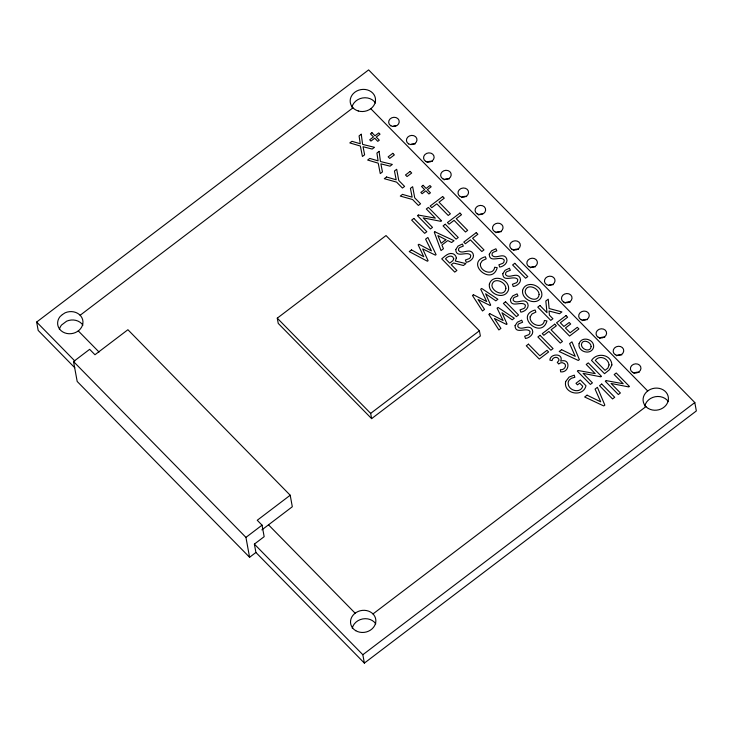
<?xml version="1.0" encoding="UTF-8"?>
<svg xmlns="http://www.w3.org/2000/svg" width="733" height="733" viewBox="0 0 733 733"><rect width="100%" height="100%" fill="white"/><g stroke="black" fill="none" stroke-linecap="round" stroke-linejoin="round"><path stroke-width="1.1" d="M557.401 362.386L558.967 360.315L558.858 359.289C557.511 355.807 552.279 357.292 552.031 360.609L549.86 360.114C550.245 353.095 564.043 353.196 560.681 361.149C570.86 357.796 569.862 372.877 560.681 371.878L560.351 369.698C564.648 370.596 568.212 364.081 562.678 362.817A3.729 3.225 -10.4 0 0 560.388 362.982L558.913 363.797M74.766 367.737L38.189 330.436L36.65 322.053L368.626 69.901L694.811 402.564L696.35 410.947L364.374 663.099L255.909 552.48L254.378 544.106L264.164 536.675L262.048 525.158L257.246 520.265L290.204 495.233L127.908 329.722L94.96 354.745L89.646 349.329L73.538 361.561L77.185 381.453L249.586 557.282L255.909 552.48M80.144 315.263L352.958 107.833M277.276 318.159L386.025 235.559L479.4 330.785L480.362 336.016L371.613 418.625L278.238 323.4L277.276 318.159L370.651 413.385L371.613 418.625M370.651 413.385L479.4 330.785M249.586 557.282L245.94 537.39L262.048 525.158M261.855 529.886L292.311 506.75L290.204 495.233M645.929 406.623L372.996 613.933M364.374 663.099L362.835 654.725L694.811 402.564M78.275 330.904L99.028 352.014M370.797 108.722L647.706 390.973M557.3 362.459L558.738 363.925M268.507 524.828L355.148 613.191M36.65 322.053L74.812 360.975M254.378 544.106L362.835 654.725M73.538 361.561L245.94 537.39M444.116 179.878A5.305 4.59 -10.4 0 1 449.329 178.889M427.037 162.451A5.305 4.59 -10.4 0 1 432.25 161.471M411.057 144.282A5.305 4.59 -10.4 0 1 415.107 143.989M393.309 126.177A5.305 4.59 -10.4 0 1 396.012 125.673M478.539 214.989A5.305 4.59 -10.4 0 1 482.415 213.789M495.957 232.746A5.305 4.59 -10.4 0 1 501.17 231.765M461.46 197.571A5.305 4.59 -10.4 0 1 466.674 196.581M351.941 107.247A12.736 11.022 -10.4 0 1 362.441 97.984A12.736 11.022 -10.4 0 1 375.498 103.005M644.811 406.064A12.736 11.022 -10.4 0 1 655.229 396.727A12.736 11.022 -10.4 0 1 668.34 401.638M352.261 628.282A12.736 11.022 -10.4 0 1 362.67 618.936A12.736 11.022 -10.4 0 1 375.782 623.847M59.373 329.502A12.736 11.022 -10.4 0 1 61.563 325.012L66.657 321.173A12.736 11.022 -10.4 0 1 82.921 325.186M582.158 320.66A5.305 4.59 -10.4 0 1 587.371 319.68M633.862 373.399A5.305 4.59 -10.4 0 1 639.084 372.419M616.655 355.844A5.305 4.59 -10.4 0 1 621.868 354.864M599.502 338.353A5.305 4.59 -10.4 0 1 604.725 337.372M564.941 303.105A5.305 4.59 -10.4 0 1 570.164 302.124M549.109 285.064A5.305 4.59 -10.4 0 1 553.149 284.771M530.316 267.792A5.305 4.59 -10.4 0 1 535.53 266.812M513.237 250.374A5.305 4.59 -10.4 0 1 518.451 249.385M480.436 263.578C479.272 271.448 493.419 276.423 494.683 267.215L497.231 267.692C491.706 286.823 464.502 262.588 485.374 256.761L486.171 258.859L482.277 260.71L480.436 263.578M530.161 316.821C528.997 324.692 543.144 329.667 544.408 320.458L546.955 320.935C541.43 340.066 514.227 315.831 535.099 310.004L535.896 312.102L532.002 313.953L530.161 316.821M591.137 346.544C590.56 352.71 581.526 349.696 581.425 344.657C582.066 338.536 590.972 341.551 591.137 346.544M455.779 249.504C455.917 258.886 467.324 250.42 470.769 255.322L470.366 257.53L469.367 258.547L465.382 260.05L466.225 262.322C470.1 261.8 475.057 257.888 473.032 253.618C469.725 247.305 462.001 255.203 458.491 250.374L458.748 248.45L459.609 247.571L463.311 246.068L462.404 244.007L458.043 246.068L455.779 249.504M489.278 254.259C489.415 263.642 500.822 255.176 504.267 260.078L503.864 262.286L502.865 263.303L498.889 264.805L499.732 267.078C503.598 266.555 508.555 262.643 506.53 258.373C503.232 252.06 495.499 259.958 491.999 255.13L492.246 253.206L493.107 252.326L496.809 250.823L495.902 248.762L491.541 250.823L489.278 254.259M502.801 273.73C502.948 283.112 514.355 274.646 517.8 279.548L517.397 281.756L516.399 282.773L512.413 284.285L513.256 286.548C517.131 286.026 522.079 282.113 520.063 277.844C516.756 271.531 509.032 279.429 505.523 274.6L505.779 272.676L506.64 271.796L510.342 270.294L509.435 268.232L505.074 270.303L502.801 273.73M505.889 288.307C504.927 297.167 492.539 292.174 491.907 285.522C492.833 276.698 505.541 281.27 505.889 288.307M510.425 299.357C510.571 308.74 521.969 300.273 525.414 305.175L525.02 307.384L524.022 308.401L520.036 309.912L520.879 312.176C524.746 311.653 529.702 307.741 527.687 303.471C524.379 297.158 516.646 305.056 513.146 300.228L513.402 298.304L514.254 297.424L517.956 295.921L517.058 293.86L512.697 295.93L510.425 299.357M515.061 325.681C515.207 335.063 526.606 326.597 530.051 331.499L529.657 333.707L528.658 334.724L524.672 336.236L525.515 338.499C529.382 337.977 534.339 334.065 532.323 329.795C529.015 323.482 521.291 331.38 517.782 326.551L518.039 324.627L518.891 323.748L522.602 322.245L521.694 320.184L517.333 322.245L515.061 325.681M539.121 294.483C538.159 303.343 525.781 298.349 525.14 291.697C526.065 282.874 538.773 287.446 539.121 294.483M489.369 284.111C487.931 294.263 504.909 300.704 508.537 289.773C510.241 279.438 492.86 272.997 489.369 284.111M522.602 290.286C521.163 300.438 538.141 306.88 541.769 295.949C543.474 285.613 526.092 279.172 522.602 290.286M609.068 364.906L607.886 368.131L605.009 370.321L595.297 360.407C599.53 354.534 608.445 358.41 609.068 364.906M453.736 258.795L452.884 260.673L449.723 263.138L445.499 258.831C447.405 256.092 452.902 254.342 453.736 258.795M456.302 258.108L455.33 261.012L465.913 263.614L463.43 265.502L453.617 263.028L451.235 264.677L456.897 270.459L454.735 272.108L441.742 258.85C444.885 256.376 448.559 252.225 453.031 253.774A6.661 5.763 -10.4 0 1 455.944 256.523L456.302 258.108M579.088 343.667C577.412 351.794 590.88 355.771 593.538 347.552C595.114 339.471 581.736 335.402 579.088 343.667M565.665 381.554C563.026 393.731 583.047 397.9 586.006 385.76L580.344 379.987L575.982 383.304L577.485 384.843L579.684 383.176L582.726 386.273C580.454 394.061 568.13 390.652 568.148 383.194A6.001 5.195 -10.4 0 1 569.55 379.731L571.493 378.21L574.837 377.321L574.269 375.14L569.11 377.064L565.665 381.554M611.899 364.952L609.471 369.734L604.523 373.683L591.531 360.425C597.029 351.913 611.459 354.406 611.899 364.952M62.369 314.594L60.024 316.638A12.736 11.022 -10.4 0 0 66.795 333.469A12.736 11.022 -10.4 0 0 82.939 321.329A12.736 11.022 -10.4 0 0 65.127 312.799L62.369 314.594M361.25 134.249L359.078 135.898L360.251 143.75L351.95 141.313L349.806 142.926L360.37 146.041L362.432 156.477L364.622 154.81L363.046 146.728L372.199 149.056L374.499 147.315L362.615 144.401L361.25 134.249M371.952 132.682L370.422 133.846L373.464 136.952L369.698 139.811L370.944 141.084L374.719 138.225L377.779 141.35L379.3 140.186L376.24 137.062L380.024 134.194L378.769 132.92L374.994 135.788L371.952 132.682M379.089 151.364L376.918 153.023L378.091 160.866L369.789 158.429L367.645 160.041L378.21 163.166L380.271 173.593L382.461 171.934L380.885 163.853L390.038 166.171L392.338 164.43L380.454 161.526L379.089 151.364M392.796 153.334L388.16 156.853L389.709 158.438L394.345 154.92L392.796 153.334M386.548 176.992L384.312 178.687L396.599 182.123L402.426 188.06L404.589 186.411L398.77 180.483L396.681 169.296L394.455 170.991L396.177 179.777L386.548 176.992M410.132 171.449L405.496 174.967L407.053 176.552L411.689 173.034L410.132 171.449M402.509 194.382L400.282 196.078L412.569 199.513L418.387 205.451L420.559 203.801L414.731 197.864L412.652 186.686L410.416 188.372L412.138 197.168L402.509 194.382M423.097 185.312L421.567 186.475L424.609 189.572L420.843 192.44L422.098 193.714L425.864 190.855L428.924 193.97L430.454 192.816L427.394 189.691L431.169 186.823L429.923 185.541L426.139 188.418L423.097 185.312M413.833 218.452L411.671 220.102L424.664 233.351L426.835 231.71L413.833 218.452M418.332 215.044L417.462 215.694L430.463 228.953L432.516 227.386L423.198 217.884L440.89 221.348L441.541 220.853L428.374 207.412L426.313 208.978L435.301 218.141L418.332 215.044M442.677 196.545L430.189 206.037L431.783 207.659L436.831 203.829L448.229 215.456L450.401 213.807L439.003 202.18L444.271 198.176L442.677 196.545M434.871 231.802L434.303 232.242L441.028 250.567L443.456 248.725L441.889 245.042L447.79 240.561L451.62 242.522L454.029 240.699L434.871 231.802M411.488 249.88L409.234 251.593L427.412 261.232L428.09 260.71L422.666 248.89L435.402 255.157L436.089 254.635L427.852 237.455L425.598 239.16L431.416 250.86L418.919 244.236L418.158 244.813L423.747 256.724L411.488 249.88M445.243 224.243L443.08 225.883L456.073 239.141L458.244 237.492L445.243 224.243M459.93 213.083L447.442 222.575L449.036 224.197L454.084 220.367L465.482 231.994L467.654 230.345L456.247 218.718L461.524 214.714L459.93 213.083M445.866 239.7L441.156 243.274L437.894 235.568L445.866 239.7M476.267 232.627L463.778 242.11L465.373 243.741L470.421 239.902L481.819 251.529L483.991 249.889L472.593 238.262L477.861 234.258L476.267 232.627M473.436 294.73L472.446 295.472L482.479 310.984L484.531 309.418L478.026 299.513L490.12 305.496L490.661 305.084L485.603 293.759L495.829 300.842L497.89 299.275L481.673 288.463L480.701 289.205L486.694 301.529L473.436 294.73M514.786 263.321L512.614 264.961L525.616 278.219L527.778 276.57L514.786 263.321M489.827 313.687L488.838 314.439L498.871 329.951L500.923 328.384L494.418 318.47L506.512 324.462L507.053 324.05L501.995 312.725L512.22 319.808L514.282 318.241L498.064 307.429L497.093 308.172L503.085 320.495L489.827 313.687M505.559 301.739L503.397 303.389L516.389 316.638L518.561 314.998L505.559 301.739M539.928 305.478L537.765 307.127L550.758 320.376L552.929 318.736L549.402 315.144L549.054 311.03L559.508 313.733L561.899 311.919L549.127 308.52L548.238 299.174L545.819 301.006L547.001 312.689L539.928 305.478M528.438 344.153L526.276 345.793L539.268 359.051L548.605 351.959L547.01 350.328L539.845 355.78L528.438 344.153M540.047 335.329L537.885 336.978L550.886 350.227L553.048 348.587L540.047 335.329M554.734 324.178L542.246 333.662L543.849 335.293L548.889 331.453L560.296 343.081L562.458 341.441L551.06 329.813L556.338 325.809L554.734 324.178M566.032 315.593L556.558 322.795L569.55 336.053L578.914 328.943L577.311 327.312L570.118 332.773L565.436 327.999L570.677 324.013L569.175 322.483L563.934 326.46L560.324 322.777L567.626 317.224L566.032 315.593M561.597 349.696L559.197 351.519L578.282 360.462L579.372 359.637L571.942 341.835L569.614 343.603L575.258 356.357L561.597 349.696M578.245 370.522L577.375 371.182L590.367 384.431L592.429 382.873L583.101 373.363L600.803 376.826L601.454 376.331L588.278 362.89L586.226 364.457L595.205 373.619L578.245 370.522M587.06 395.169L584.659 396.993L603.745 405.945L604.835 405.111L597.404 387.317L595.077 389.086L600.721 401.831L587.06 395.169M601.711 384.037L599.548 385.686L612.541 398.935L614.712 397.295L601.711 384.037M606.209 380.629L605.339 381.288L618.34 394.537L620.393 392.98L611.075 383.469L628.777 386.932L629.427 386.438L616.251 372.996L614.19 374.563L623.178 383.726L606.209 380.629M477.275 213.908A5.305 4.59 -10.4 0 0 485.613 210.243A5.305 4.59 -10.4 0 0 478.173 205.918A5.305 4.59 -10.4 0 0 477.275 213.908M494.683 231.665A5.305 4.59 -10.4 0 0 503.03 228.009A5.305 4.59 -10.4 0 0 495.59 223.684A5.305 4.59 -10.4 0 0 494.683 231.665M460.196 196.49A5.305 4.59 -10.4 0 0 468.534 192.825A5.305 4.59 -10.4 0 0 461.094 188.5A5.305 4.59 -10.4 0 0 460.196 196.49M442.842 178.797A5.305 4.59 -10.4 0 0 451.189 175.132A5.305 4.59 -10.4 0 0 443.749 170.807A5.305 4.59 -10.4 0 0 442.842 178.797M425.763 161.379A5.305 4.59 -10.4 0 0 434.11 157.714A5.305 4.59 -10.4 0 0 426.67 153.389A5.305 4.59 -10.4 0 0 425.763 161.379M408.62 143.888A5.305 4.59 -10.4 0 0 416.958 140.223A5.305 4.59 -10.4 0 0 409.527 135.907A5.305 4.59 -10.4 0 0 408.62 143.888M390.872 125.792A5.305 4.59 -10.4 0 0 399.21 122.127A5.305 4.59 -10.4 0 0 391.77 117.802A5.305 4.59 -10.4 0 0 390.872 125.792M358.263 110.976A12.736 11.022 -10.4 0 0 375.378 98.195A12.736 11.022 -10.4 0 0 354.891 92.193A12.736 11.022 -10.4 0 0 358.263 110.976M648.348 408.492A12.736 11.022 -10.4 0 0 668.368 399.696A12.736 11.022 -10.4 0 0 650.519 389.324A12.736 11.022 -10.4 0 0 648.348 408.492M355.789 630.71A12.736 11.022 -10.4 0 0 375.809 621.914A12.736 11.022 -10.4 0 0 357.961 611.542A12.736 11.022 -10.4 0 0 355.789 630.71M580.884 319.588A5.305 4.59 -10.4 0 0 589.231 315.923A5.305 4.59 -10.4 0 0 581.791 311.598A5.305 4.59 -10.4 0 0 580.884 319.588M632.597 372.318A5.305 4.59 -10.4 0 0 640.935 368.653A5.305 4.59 -10.4 0 0 633.504 364.328A5.305 4.59 -10.4 0 0 632.597 372.318M615.381 354.763A5.305 4.59 -10.4 0 0 623.719 351.098A5.305 4.59 -10.4 0 0 616.288 346.773A5.305 4.59 -10.4 0 0 615.381 354.763M598.238 337.272A5.305 4.59 -10.4 0 0 606.576 333.616A5.305 4.59 -10.4 0 0 599.145 329.291A5.305 4.59 -10.4 0 0 598.238 337.272M563.677 302.033A5.305 4.59 -10.4 0 0 572.015 298.368A5.305 4.59 -10.4 0 0 564.584 294.043A5.305 4.59 -10.4 0 0 563.677 302.033M546.662 284.679A5.305 4.59 -10.4 0 0 555 281.014A5.305 4.59 -10.4 0 0 547.569 276.689A5.305 4.59 -10.4 0 0 546.662 284.679M529.043 266.711A5.305 4.59 -10.4 0 0 537.39 263.046A5.305 4.59 -10.4 0 0 529.95 258.722A5.305 4.59 -10.4 0 0 529.043 266.711M511.964 249.293A5.305 4.59 -10.4 0 0 520.311 245.628A5.305 4.59 -10.4 0 0 512.871 241.304A5.305 4.59 -10.4 0 0 511.964 249.293"/></g></svg>
